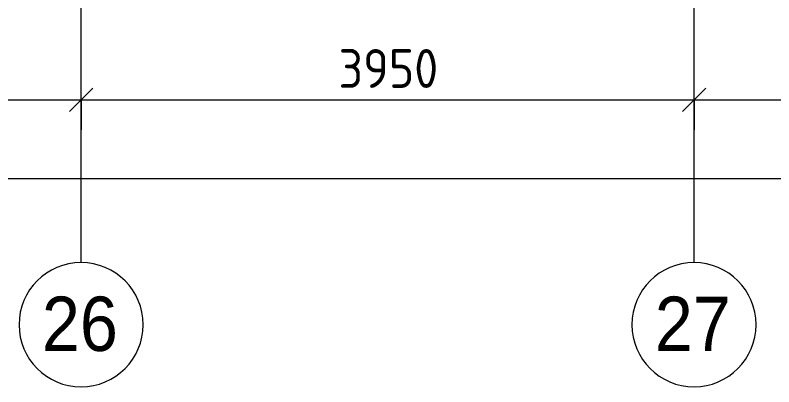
# Model space of a CAD drawing. Header units: millimetres. Extents: x 81633 to 280618, y -8553 to 29000.
# Drawn here: x 94235 to 99124, y -2706 to -314 of the extents above; entities that cross this region are included whole.
import ezdxf

# ---------------------------------------------------------------- set-up
doc = ezdxf.new("R2010")
doc.units = ezdxf.units.MM
for name, color, linetype, lineweight in [('A-ANNO-DIMS', 7, 'Continuous', 9), ('A-ANNO-DIMS-100', 7, 'Continuous', 9), ('Оси', 7, 'Continuous', 9), ('Оси-1', 7, 'Continuous', 20)]:
    doc.layers.add(name, color=color, linetype=linetype, lineweight=lineweight)
doc.styles.add('Arial', font='arial.ttf', dxfattribs={"width": 0.9, "height": 350})
doc.styles.add('ISOCPEUR', font='isocpeur.ttf', dxfattribs={"width": 0.9, "height": 250})
doc.dimstyles.new('ISO-2_5_0_9К_БОЛЬШОЙ', dxfattribs={"dimscale": 304.8, "dimtxt": 248.995294, "dimasz": 0.492126, "dimexe": 0.393701, "dimexo": 0.984252, "dimgap": 0, "dimtad": 1, "dimdec": 0, "dimrnd": 10, "dimzin": 0, "dimdsep": 46, "dimtxsty": 'ISOCPEUR', "dimblk1": 'OBLIQUE', "dimblk2": 'OBLIQUE', "dimsah": 1, "dimcen": 0.09, "dimdle": 0.393701, "dimazin": 0, "dimtfac": 1, "dimtdec": 4, "dimtix": 1, "dimtmove": 0, "dimatfit": 3, "dimfxl": 1, "dimtvp": 1, "dimtolj": 1, "dimtzin": 0, "dimarcsym": 2})
doc.dimstyles.new('ISO-2_5_0_9К_БОЛЬШОЙ_округление_1', dxfattribs={"dimscale": 304.8, "dimtxt": 248.995294, "dimasz": 0.492126, "dimexe": 0.393701, "dimexo": 0, "dimgap": 0, "dimtad": 1, "dimdec": 0, "dimrnd": 10, "dimzin": 0, "dimdsep": 46, "dimtxsty": 'ISOCPEUR', "dimblk1": 'OBLIQUE', "dimblk2": 'OBLIQUE', "dimsah": 1, "dimcen": 0.09, "dimdle": 0.393701, "dimazin": 0, "dimtfac": 1, "dimtdec": 4, "dimtix": 1, "dimtmove": 0, "dimatfit": 3, "dimfxl": 1, "dimtvp": 1, "dimtolj": 1, "dimtzin": 0, "dimarcsym": 2})

# ---------------------------------------------------------------- blocks, each defined once
blk = doc.blocks.new('Ось сетки - D8-29747960-План устройства полов 2 этажa в осях 23-33')
at = {"layer": 'Оси-1'}
for start, end in [(360, 180), (180, 360)]:
    blk.add_arc((0, 0), 4, start, end, dxfattribs=at)
blk = doc.blocks.new('DIMBLOCK17-План устройства полов 2 этажa в осях 23-33')
at = {"layer": 'A-ANNO-DIMS-100'}
for p, q in [((92860, -1052.7), (92860, -738.7)), ((94660, -1052.7), (94660, -738.7)), ((92860, -858.7), (94660, -858.7)), ((92860, -858.7), (92860, -1052.7)), ((94660, -858.7), (94660, -1052.7))]:
    blk.add_line(p, q, dxfattribs=at)
at = {"layer": 'A-ANNO-DIMS-100', "lineweight": 20}
for p, q in [((92860, -858.7), (92935, -783.7)), ((94660, -858.7), (94735, -783.7)), ((92860, -858.7), (92785, -933.7)), ((94660, -858.7), (94585, -933.7))]:
    blk.add_line(p, q, dxfattribs=at)
at = {"layer": 'A-ANNO-DIMS-100', "color": 0, "insert": (93465.5, -532.1), "char_height": 250, "width": 706.764, "attachment_point": 1, "line_spacing_factor": 1.149209, "style": 'ISOCPEUR'}
blk.add_mtext('1800', dxfattribs=at)
blk = doc.blocks.new('_Oblique')
at = {"color": 0, "linetype": 'ByBlock', "lineweight": -2}
blk.add_line((-0.5, -0.5), (0.5, 0.5), dxfattribs=at)
blk = doc.blocks.new('DIMBLOCK18-План устройства полов 2 этажa в осях 23-33')
at = {"layer": 'A-ANNO-DIMS-100'}
for p, q in [((94660, -1052.7), (94660, -738.7)), ((98610, -1052.7), (98610, -738.7)), ((94660, -858.7), (98610, -858.7)), ((94660, -858.7), (94660, -1052.7)), ((98610, -858.7), (98610, -1052.7))]:
    blk.add_line(p, q, dxfattribs=at)
at = {"layer": 'A-ANNO-DIMS-100', "lineweight": 20}
for p, q in [((94660, -858.7), (94735, -783.7)), ((98610, -858.7), (98685, -783.7)), ((94660, -858.7), (94585, -933.7)), ((98610, -858.7), (98535, -933.7))]:
    blk.add_line(p, q, dxfattribs=at)
at = {"layer": 'A-ANNO-DIMS-100', "color": 0, "insert": (96319, -532.1), "char_height": 250, "width": 758.478, "attachment_point": 1, "line_spacing_factor": 1.149209, "style": 'ISOCPEUR'}
blk.add_mtext('3950', dxfattribs=at)
blk = doc.blocks.new('DIMBLOCK19-План устройства полов 2 этажa в осях 23-33')
at = {"layer": 'A-ANNO-DIMS-100'}
for p, q in [((98610, -1052.7), (98610, -738.7)), ((100710, -1052.7), (100710, -738.7)), ((98610, -858.7), (100710, -858.7)), ((98610, -858.7), (98610, -1052.7)), ((100710, -858.7), (100710, -1052.7))]:
    blk.add_line(p, q, dxfattribs=at)
at = {"layer": 'A-ANNO-DIMS-100', "lineweight": 20}
for p, q in [((98610, -858.7), (98685, -783.7)), ((100710, -858.7), (100785, -783.7)), ((98610, -858.7), (98535, -933.7)), ((100710, -858.7), (100635, -933.7))]:
    blk.add_line(p, q, dxfattribs=at)
at = {"layer": 'A-ANNO-DIMS-100', "color": 0, "insert": (99365.5, -532.1), "char_height": 250, "width": 706.764, "attachment_point": 1, "line_spacing_factor": 1.149209, "style": 'ISOCPEUR'}
blk.add_mtext('2100', dxfattribs=at)
blk = doc.blocks.new('DIMBLOCK55-План устройства полов 2 этажa в осях 23-33')
at = {"layer": 'A-ANNO-DIMS-100'}
for p, q in [((84560, -1259.9), (84560, -1486)), ((84560, -1366), (84560, -1259.9)), ((125010, -1259.9), (125010, -1486)), ((125010, -1366), (125010, -1259.9)), ((84440, -1366), (125130, -1366))]:
    blk.add_line(p, q, dxfattribs=at)
at = {"layer": 'A-ANNO-DIMS-100', "lineweight": 20}
for p, q in [((84560, -1366), (84635, -1291)), ((125010, -1366), (125085, -1291)), ((84560, -1366), (84485, -1441)), ((125010, -1366), (124935, -1441))]:
    blk.add_line(p, q, dxfattribs=at)
at = {"layer": 'A-ANNO-DIMS-100', "color": 0, "insert": (104366, -1039.4), "char_height": 250, "width": 1005.558, "attachment_point": 1, "line_spacing_factor": 1.149209, "style": 'ISOCPEUR'}
blk.add_mtext('40450', dxfattribs=at)

msp = doc.modelspace()

# ---------------------------------------------------------------- linework, layer by layer
at = {"layer": 'Оси'}
for p, q in [((94660, -1906.3), (94660, 593.7)), ((98610, -1906.3), (98610, 593.7))]:
    msp.add_line(p, q, dxfattribs=at)

# ---------------------------------------------------------------- block references
at = {"layer": 'Оси-1', "xscale": 99.99999999999993, "yscale": 99.99999999999993, "zscale": 99.99999999999993}
for p in [(94660, -2306.3), (98610, -2306.3)]:
    msp.add_blockref('Ось сетки - D8-29747960-План устройства полов 2 этажa в осях 23-33', p, dxfattribs=at)

# ---------------------------------------------------------------- texts
at = {"layer": 'Оси', "char_height": 350, "width": 606.076, "attachment_point": 1, "style": 'Arial'}
for s, insert in [('26', (94407.4, -2125.6)), ('27', (98357.4, -2125.6))]:
    msp.add_mtext(s, dxfattribs=dict(at, insert=insert))

# ---------------------------------------------------------------- dimensions: what is measured, and where the dimension line sits
at = {"layer": 'A-ANNO-DIMS'}
for base, p1, p2, dimstyle, override, picture, middle in [((94660, -858.7), (92860, -752.7), (94660, -752.7), 'ISO-2_5_0_9К_БОЛЬШОЙ', {"dimpost": '<>', "dimfxl": 1800}, 'DIMBLOCK17-План устройства полов 2 этажa в осях 23-33', (93760, -733.7)), ((98610, -858.7), (94660, -752.7), (98610, -752.7), 'ISO-2_5_0_9К_БОЛЬШОЙ', {"dimpost": '<>', "dimfxl": 3950}, 'DIMBLOCK18-План устройства полов 2 этажa в осях 23-33', (96635, -733.7)), ((100710, -858.7), (98610, -752.7), (100710, -752.7), 'ISO-2_5_0_9К_БОЛЬШОЙ', {"dimpost": '<>', "dimfxl": 2100}, 'DIMBLOCK19-План устройства полов 2 этажa в осях 23-33', (99660, -733.7)), ((125010, -1366), (84560, -1259.9), (125010, -1259.9), 'ISO-2_5_0_9К_БОЛЬШОЙ_округление_1', {"dimpost": '<>', "dimfxl": 40450}, 'DIMBLOCK55-План устройства полов 2 этажa в осях 23-33', (104785, -1241))]:
    dim = msp.add_linear_dim(base=base, p1=p1, p2=p2, dimstyle=dimstyle, override=override, dxfattribs=at)
    dim.commit()
    dim.dimension.update_dxf_attribs({"geometry": picture, "text_midpoint": middle})

doc.saveas('drawing.dxf')
